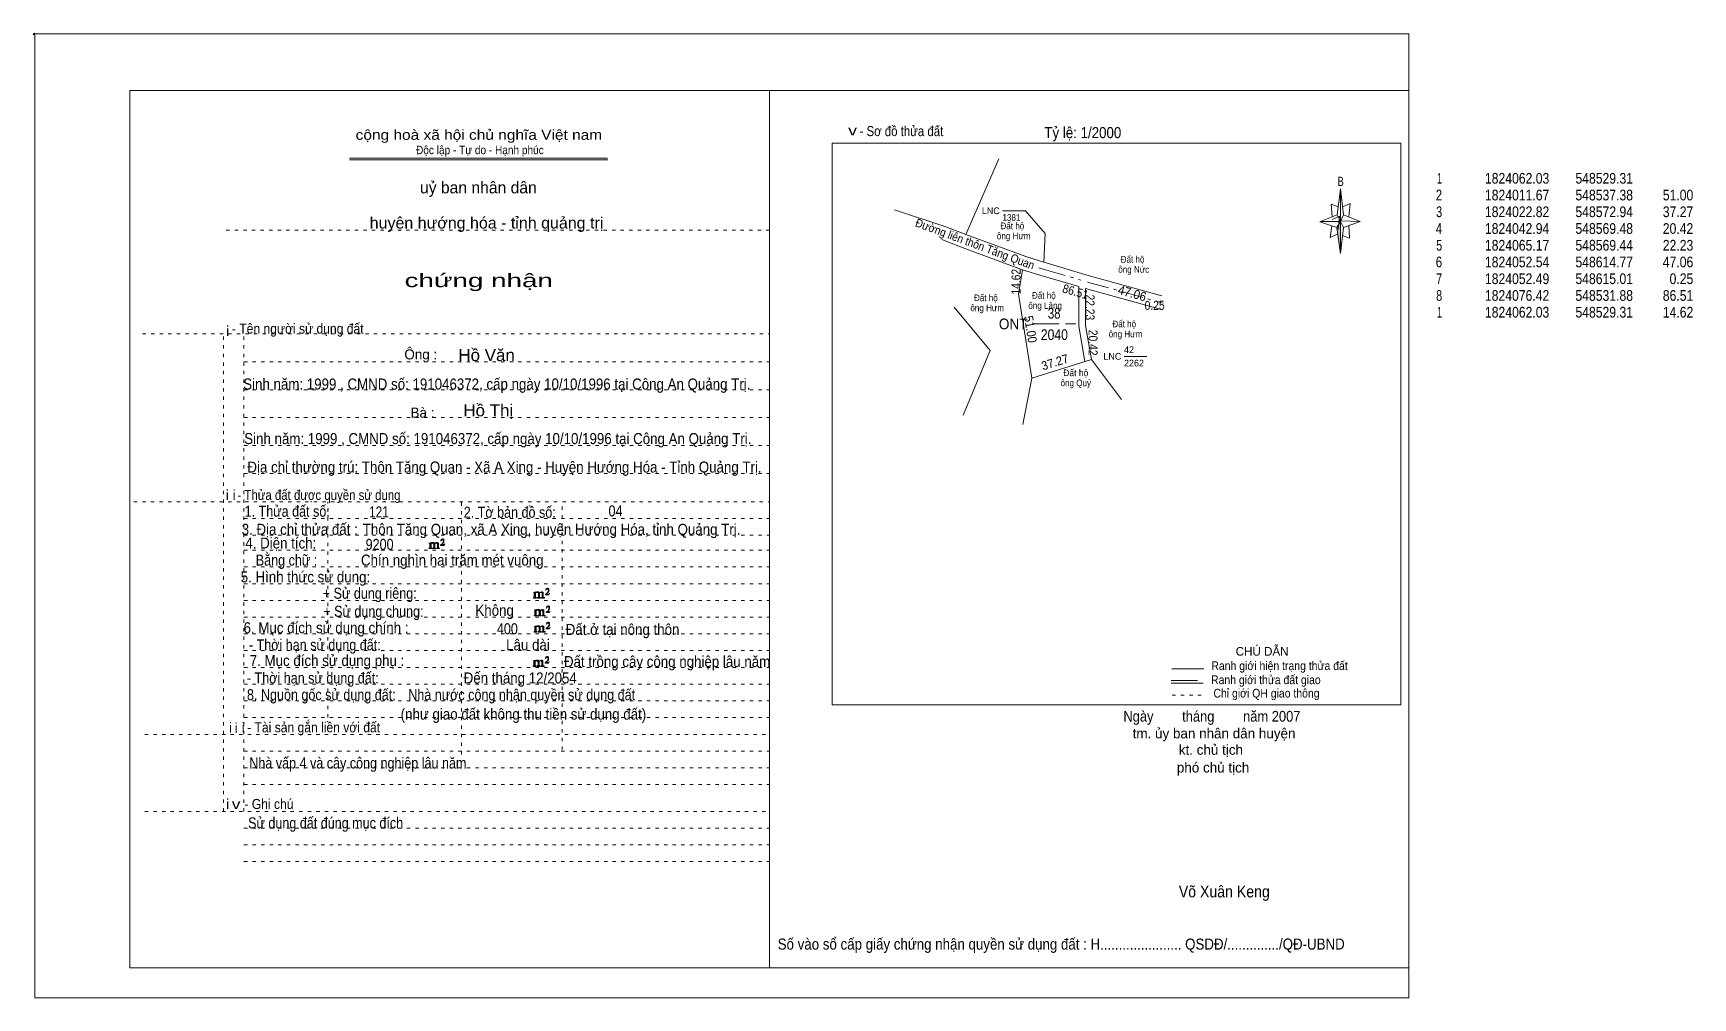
# Model space of a CAD drawing. Header units: centimetres. Extents: x -1.6 to 48, y -3.3 to 25.5.
import ezdxf
from ezdxf.enums import TextEntityAlignment as Align

# ---------------------------------------------------------------- set-up
doc = ezdxf.new("R2010")
doc.units = ezdxf.units.CM
doc.header["$LTSCALE"] = 0.13
for name, pattern in [('DOT_DASHED', [7.7, 5, -1.2, 0.3, -1.2]), ('DOTTED', [1.5, 0.3, -1.2]), ('LONG_DASHED', [7.5, 6, -1.5])]:
    doc.linetypes.add(name, pattern=pattern)
for name, color, linetype, lineweight in [('1', 7, 'DOTTED', 13), ('13', 7, 'Continuous', 13), ('22', 7, 'Continuous', 13), ('33', 7, 'LONG_DASHED', 13), ('4', 7, 'Continuous', 13), ('5', 7, 'Continuous', 13), ('50', 7, 'Continuous', 13)]:
    doc.layers.add(name, color=color, linetype=linetype, lineweight=lineweight)
for name, color, linetype in [('10', 7, 'Continuous'), ('23', 7, 'Continuous'), ('30', 7, 'Continuous')]:
    doc.layers.add(name, color=color, linetype=linetype)

msp = doc.modelspace()

# ---------------------------------------------------------------- hatches: boundary and pattern name
at = {"layer": '5'}
msp.add_hatch(color=256, dxfattribs=at).paths.add_polyline_path([(37.46, 19.87), (37.46, 18.91), (37.36, 19.69)])
at = {"layer": '50'}
for points in [[(10.27, 10.13), (10.27, 10.12), (10.27, 10.11), (10.25, 10.11), (10.24, 10.11), (10.24, 10.1), (10.33, 10.1), (10.33, 10.11), (10.32, 10.11), (10.31, 10.11), (10.31, 10.12), (10.31, 10.13), (10.31, 10.24), (10.31, 10.25), (10.32, 10.26), (10.34, 10.26), (10.35, 10.26), (10.36, 10.26), (10.37, 10.25), (10.39, 10.22), (10.39, 10.13), (10.37, 10.12), (10.37, 10.11), (10.36, 10.11), (10.35, 10.11), (10.35, 10.1), (10.44, 10.1), (10.44, 10.11), (10.43, 10.11), (10.42, 10.11), (10.42, 10.12), (10.42, 10.13), (10.42, 10.24), (10.44, 10.26), (10.45, 10.26), (10.46, 10.26), (10.49, 10.26), (10.49, 10.25), (10.5, 10.24), (10.5, 10.22), (10.5, 10.13), (10.5, 10.12), (10.49, 10.11), (10.49, 10.11), (10.47, 10.11), (10.47, 10.1), (10.56, 10.1), (10.56, 10.11), (10.55, 10.11), (10.54, 10.11), (10.53, 10.12), (10.53, 10.13), (10.53, 10.2), (10.53, 10.25), (10.53, 10.26), (10.52, 10.27), (10.5, 10.28), (10.47, 10.28), (10.46, 10.28), (10.44, 10.27), (10.41, 10.25), (10.41, 10.26), (10.4, 10.28), (10.39, 10.28), (10.37, 10.28), (10.35, 10.28), (10.34, 10.28), (10.32, 10.26), (10.31, 10.26), (10.31, 10.25), (10.31, 10.25), (10.31, 10.26), (10.31, 10.28), (10.24, 10.26), (10.24, 10.26), (10.25, 10.26), (10.27, 10.25), (10.27, 10.24), (10.27, 10.23)], [(10.69, 10.19), (10.72, 10.24), (10.72, 10.24), (10.71, 10.22), (10.69, 10.22), (10.68, 10.22), (10.63, 10.22), (10.66, 10.26), (10.67, 10.27), (10.69, 10.28), (10.69, 10.3), (10.69, 10.32), (10.69, 10.34), (10.69, 10.35), (10.69, 10.37), (10.68, 10.38), (10.67, 10.38), (10.66, 10.39), (10.65, 10.39), (10.63, 10.38), (10.63, 10.38), (10.62, 10.37), (10.61, 10.35), (10.59, 10.33), (10.61, 10.33), (10.61, 10.35), (10.62, 10.35), (10.63, 10.36), (10.65, 10.36), (10.66, 10.36), (10.67, 10.35), (10.68, 10.35), (10.68, 10.32), (10.68, 10.3), (10.66, 10.28), (10.66, 10.26), (10.65, 10.25), (10.59, 10.2), (10.59, 10.19)], [(13.39, 8.66), (13.39, 8.65), (13.39, 8.64), (13.38, 8.64), (13.37, 8.64), (13.37, 8.62), (13.45, 8.62), (13.45, 8.64), (13.44, 8.64), (13.43, 8.64), (13.43, 8.65), (13.43, 8.66), (13.43, 8.77), (13.43, 8.78), (13.44, 8.79), (13.47, 8.79), (13.48, 8.79), (13.49, 8.79), (13.5, 8.78), (13.51, 8.74), (13.51, 8.66), (13.5, 8.65), (13.5, 8.64), (13.49, 8.64), (13.48, 8.64), (13.48, 8.62), (13.57, 8.62), (13.57, 8.64), (13.55, 8.64), (13.54, 8.64), (13.54, 8.65), (13.54, 8.66), (13.54, 8.77), (13.57, 8.79), (13.58, 8.79), (13.59, 8.79), (13.61, 8.79), (13.61, 8.78), (13.62, 8.77), (13.62, 8.74), (13.62, 8.66), (13.62, 8.65), (13.61, 8.64), (13.61, 8.64), (13.6, 8.64), (13.6, 8.62), (13.69, 8.62), (13.69, 8.64), (13.67, 8.64), (13.66, 8.64), (13.65, 8.65), (13.65, 8.66), (13.65, 8.73), (13.65, 8.78), (13.65, 8.79), (13.64, 8.8), (13.62, 8.81), (13.6, 8.81), (13.59, 8.81), (13.57, 8.8), (13.53, 8.78), (13.53, 8.79), (13.52, 8.81), (13.51, 8.81), (13.5, 8.81), (13.48, 8.81), (13.47, 8.81), (13.44, 8.79), (13.43, 8.79), (13.43, 8.78), (13.43, 8.78), (13.43, 8.79), (13.43, 8.81), (13.37, 8.79), (13.37, 8.79), (13.38, 8.79), (13.39, 8.78), (13.39, 8.77), (13.39, 8.76)], [(13.82, 8.72), (13.84, 8.77), (13.84, 8.77), (13.83, 8.74), (13.82, 8.74), (13.81, 8.74), (13.75, 8.74), (13.79, 8.79), (13.8, 8.8), (13.82, 8.81), (13.82, 8.83), (13.82, 8.84), (13.82, 8.87), (13.82, 8.88), (13.82, 8.9), (13.81, 8.91), (13.8, 8.91), (13.79, 8.92), (13.77, 8.92), (13.75, 8.91), (13.75, 8.91), (13.74, 8.9), (13.73, 8.88), (13.72, 8.86), (13.73, 8.86), (13.73, 8.88), (13.74, 8.88), (13.75, 8.89), (13.77, 8.89), (13.79, 8.89), (13.8, 8.88), (13.81, 8.88), (13.81, 8.84), (13.81, 8.83), (13.79, 8.81), (13.79, 8.79), (13.77, 8.78), (13.72, 8.73), (13.72, 8.72)], [(13.41, 8.12), (13.41, 8.11), (13.41, 8.1), (13.4, 8.1), (13.39, 8.1), (13.39, 8.09), (13.48, 8.09), (13.48, 8.1), (13.47, 8.1), (13.45, 8.1), (13.45, 8.11), (13.45, 8.12), (13.45, 8.23), (13.45, 8.24), (13.47, 8.26), (13.49, 8.26), (13.5, 8.26), (13.51, 8.26), (13.52, 8.24), (13.53, 8.21), (13.53, 8.12), (13.52, 8.11), (13.52, 8.1), (13.51, 8.1), (13.5, 8.1), (13.5, 8.09), (13.59, 8.09), (13.59, 8.1), (13.58, 8.1), (13.57, 8.1), (13.57, 8.11), (13.57, 8.12), (13.57, 8.23), (13.59, 8.26), (13.6, 8.26), (13.61, 8.26), (13.63, 8.26), (13.63, 8.24), (13.64, 8.23), (13.64, 8.21), (13.64, 8.12), (13.64, 8.11), (13.63, 8.1), (13.63, 8.1), (13.62, 8.1), (13.62, 8.09), (13.71, 8.09), (13.71, 8.1), (13.7, 8.1), (13.69, 8.1), (13.67, 8.11), (13.67, 8.12), (13.67, 8.2), (13.67, 8.24), (13.67, 8.26), (13.66, 8.27), (13.64, 8.28), (13.62, 8.28), (13.61, 8.28), (13.59, 8.27), (13.55, 8.24), (13.55, 8.26), (13.54, 8.28), (13.53, 8.28), (13.52, 8.28), (13.5, 8.28), (13.49, 8.28), (13.47, 8.26), (13.45, 8.26), (13.45, 8.24), (13.45, 8.24), (13.45, 8.26), (13.45, 8.28), (13.39, 8.26), (13.39, 8.26), (13.4, 8.26), (13.41, 8.24), (13.41, 8.23), (13.41, 8.22)], [(13.84, 8.19), (13.86, 8.23), (13.86, 8.23), (13.85, 8.21), (13.84, 8.21), (13.83, 8.21), (13.77, 8.21), (13.81, 8.26), (13.82, 8.27), (13.84, 8.28), (13.84, 8.3), (13.84, 8.31), (13.84, 8.33), (13.84, 8.34), (13.84, 8.37), (13.83, 8.38), (13.82, 8.38), (13.81, 8.39), (13.8, 8.39), (13.77, 8.38), (13.77, 8.38), (13.76, 8.37), (13.75, 8.34), (13.74, 8.32), (13.75, 8.32), (13.75, 8.34), (13.76, 8.34), (13.77, 8.36), (13.8, 8.36), (13.81, 8.36), (13.82, 8.34), (13.83, 8.34), (13.83, 8.31), (13.83, 8.3), (13.81, 8.28), (13.81, 8.26), (13.8, 8.24), (13.74, 8.2), (13.74, 8.19)], [(13.41, 7.64), (13.41, 7.63), (13.41, 7.62), (13.4, 7.62), (13.39, 7.62), (13.39, 7.6), (13.47, 7.6), (13.47, 7.62), (13.46, 7.62), (13.45, 7.62), (13.45, 7.63), (13.45, 7.64), (13.45, 7.75), (13.45, 7.76), (13.46, 7.77), (13.49, 7.77), (13.5, 7.77), (13.51, 7.77), (13.52, 7.76), (13.53, 7.72), (13.53, 7.64), (13.52, 7.63), (13.52, 7.62), (13.51, 7.62), (13.5, 7.62), (13.5, 7.6), (13.59, 7.6), (13.59, 7.62), (13.57, 7.62), (13.56, 7.62), (13.56, 7.63), (13.56, 7.64), (13.56, 7.75), (13.59, 7.77), (13.6, 7.77), (13.61, 7.77), (13.63, 7.77), (13.63, 7.76), (13.64, 7.75), (13.64, 7.72), (13.64, 7.64), (13.64, 7.63), (13.63, 7.62), (13.63, 7.62), (13.62, 7.62), (13.62, 7.6), (13.71, 7.6), (13.71, 7.62), (13.69, 7.62), (13.68, 7.62), (13.67, 7.63), (13.67, 7.64), (13.67, 7.71), (13.67, 7.76), (13.67, 7.77), (13.66, 7.78), (13.64, 7.79), (13.62, 7.79), (13.61, 7.79), (13.59, 7.78), (13.55, 7.76), (13.55, 7.77), (13.54, 7.79), (13.53, 7.79), (13.52, 7.79), (13.5, 7.79), (13.49, 7.79), (13.46, 7.77), (13.45, 7.77), (13.45, 7.76), (13.45, 7.76), (13.45, 7.77), (13.45, 7.79), (13.39, 7.77), (13.39, 7.77), (13.4, 7.77), (13.41, 7.76), (13.41, 7.75), (13.41, 7.74)], [(13.84, 7.7), (13.86, 7.75), (13.86, 7.75), (13.85, 7.72), (13.84, 7.72), (13.83, 7.72), (13.77, 7.72), (13.81, 7.77), (13.82, 7.78), (13.84, 7.79), (13.84, 7.81), (13.84, 7.82), (13.84, 7.85), (13.84, 7.86), (13.84, 7.88), (13.83, 7.89), (13.82, 7.89), (13.81, 7.9), (13.79, 7.9), (13.77, 7.89), (13.77, 7.89), (13.76, 7.88), (13.75, 7.86), (13.74, 7.84), (13.75, 7.84), (13.75, 7.86), (13.76, 7.86), (13.77, 7.87), (13.79, 7.87), (13.81, 7.87), (13.82, 7.86), (13.83, 7.86), (13.83, 7.82), (13.83, 7.81), (13.81, 7.79), (13.81, 7.77), (13.79, 7.76), (13.74, 7.71), (13.74, 7.7)], [(13.38, 6.62), (13.38, 6.61), (13.38, 6.6), (13.37, 6.6), (13.36, 6.6), (13.36, 6.58), (13.44, 6.58), (13.44, 6.6), (13.43, 6.6), (13.42, 6.6), (13.42, 6.61), (13.42, 6.62), (13.42, 6.73), (13.42, 6.74), (13.43, 6.75), (13.46, 6.75), (13.47, 6.75), (13.48, 6.75), (13.49, 6.74), (13.5, 6.7), (13.5, 6.62), (13.49, 6.61), (13.49, 6.6), (13.48, 6.6), (13.47, 6.6), (13.47, 6.58), (13.56, 6.58), (13.56, 6.6), (13.54, 6.6), (13.53, 6.6), (13.53, 6.61), (13.53, 6.62), (13.53, 6.73), (13.56, 6.75), (13.57, 6.75), (13.58, 6.75), (13.6, 6.75), (13.6, 6.74), (13.61, 6.73), (13.61, 6.7), (13.61, 6.62), (13.61, 6.61), (13.6, 6.6), (13.6, 6.6), (13.59, 6.6), (13.59, 6.58), (13.68, 6.58), (13.68, 6.6), (13.66, 6.6), (13.65, 6.6), (13.64, 6.61), (13.64, 6.62), (13.64, 6.69), (13.64, 6.74), (13.64, 6.75), (13.63, 6.76), (13.61, 6.77), (13.59, 6.77), (13.58, 6.77), (13.56, 6.76), (13.52, 6.74), (13.52, 6.75), (13.51, 6.77), (13.5, 6.77), (13.49, 6.77), (13.47, 6.77), (13.46, 6.77), (13.43, 6.75), (13.42, 6.75), (13.42, 6.74), (13.42, 6.74), (13.42, 6.75), (13.42, 6.77), (13.36, 6.75), (13.36, 6.75), (13.37, 6.75), (13.38, 6.74), (13.38, 6.73), (13.38, 6.72)], [(13.81, 6.68), (13.83, 6.73), (13.83, 6.73), (13.82, 6.7), (13.81, 6.7), (13.8, 6.7), (13.74, 6.7), (13.78, 6.75), (13.79, 6.76), (13.81, 6.77), (13.81, 6.79), (13.81, 6.8), (13.81, 6.83), (13.81, 6.84), (13.81, 6.86), (13.8, 6.87), (13.79, 6.87), (13.78, 6.88), (13.76, 6.88), (13.74, 6.87), (13.74, 6.87), (13.73, 6.86), (13.72, 6.84), (13.71, 6.82), (13.72, 6.82), (13.72, 6.84), (13.73, 6.84), (13.74, 6.85), (13.76, 6.85), (13.78, 6.85), (13.79, 6.84), (13.8, 6.84), (13.8, 6.8), (13.8, 6.79), (13.78, 6.77), (13.78, 6.75), (13.76, 6.74), (13.71, 6.69), (13.71, 6.68)]]:
    msp.add_hatch(color=256, dxfattribs=at).paths.add_polyline_path(points)

# ---------------------------------------------------------------- linework, layer by layer
at = {"layer": '1', "linetype": 'Continuous'}
for p, q in [((1.31, -2.42), (1.31, 23.78)), ((1.31, 23.78), (39.51, 23.78)), ((20.41, -2.42), (20.41, 23.78)), ((39.51, -2.42), (39.51, 23.78)), ((7.87, 21.76), (15.58, 21.76)), ((7.87, 21.71), (15.59, 21.71)), ((37.36, 19.69), (36.85, 19.86)), ((1.31, -2.42), (39.51, -2.42))]:
    msp.add_line(p, q, dxfattribs=at)
at = {"layer": '1'}
for p, q in [((4.19, 19.61), (20.41, 19.61)), ((1.69, 16.51), (20.41, 16.51)), ((4.11, 2.25), (4.11, 16.51)), ((4.72, 2.25), (4.72, 16.51)), ((4.72, 15.68), (20.41, 15.68)), ((4.72, 14.84), (20.41, 14.84)), ((4.72, 14.01), (20.41, 14.01)), ((4.72, 13.18), (20.41, 13.18)), ((4.72, 12.34), (20.41, 12.34)), ((1.43, 11.5), (20.41, 11.5)), ((7.22, 5.05), (7.22, 11.5)), ((11.22, 3.95), (11.22, 11.5)), ((14.22, 4.09), (14.22, 11.5)), ((4.72, 11), (20.41, 11)), ((4.72, 10.5), (20.41, 10.5)), ((4.72, 10.05), (20.41, 10.05)), ((4.72, 9.55), (20.41, 9.55)), ((4.72, 9.05), (20.41, 9.05)), ((4.72, 8.55), (20.41, 8.55)), ((4.72, 8.05), (20.41, 8.05)), ((4.72, 7.55), (20.41, 7.55)), ((4.72, 7.05), (20.41, 7.05)), ((4.72, 6.55), (20.41, 6.55)), ((4.72, 6.05), (20.41, 6.05)), ((4.72, 5.55), (20.41, 5.55)), ((4.72, 5.05), (20.41, 5.05)), ((1.76, 4.55), (20.41, 4.55)), ((4.72, 4.05), (20.41, 4.05)), ((4.72, 3.55), (20.41, 3.55)), ((4.72, 3.05), (20.41, 3.05)), ((1.76, 2.25), (20.41, 2.25)), ((4.72, 1.75), (20.41, 1.75)), ((4.72, 1.25), (20.41, 1.25)), ((4.72, 0.75), (20.41, 0.75))]:
    msp.add_line(p, q, dxfattribs=at)
at = {"layer": '1', "linetype": 'Continuous'}
msp.add_lwpolyline([(-1.53, -3.32), (39.51, -3.32), (39.51, 25.48), (-1.53, 25.48)], close=True, dxfattribs=at)
msp.add_lwpolyline([(37.37, 19.49), (37.16, 19.39), (37.21, 19.74)], dxfattribs=at)
at = {"layer": '13'}
for p, q in [((27.37, 20.19), (28.05, 20.19)), ((31, 15.84), (31.68, 15.84))]:
    msp.add_line(p, q, dxfattribs=at)
at = {"layer": '22'}
for p, q in [((26.28, 19.48), (27.26, 21.74)), ((27.98, 13.81), (28.25, 15.19))]:
    msp.add_line(p, q, dxfattribs=at)
for points in [[(24.15, 20.22), (25.68, 19.71), (26.28, 19.48)], [(28.05, 20.2), (28.65, 19.51), (28.61, 18.65)], [(25.56, 19.33), (26.12, 19.11), (27.94, 18.44), (27.97, 18.43)], [(26.28, 19.48), (28.07, 18.82), (28.61, 18.65)], [(28.25, 15.19), (27.85, 17.71), (27.97, 18.43)], [(27.97, 18.43), (28.56, 18.25), (29.65, 17.93)], [(28.61, 18.65), (29.93, 18.26), (32.13, 17.65)], [(29.83, 15.69), (29.65, 16.74), (29.65, 17.93)], [(30.03, 15.75), (29.85, 16.76), (29.85, 17.87)], [(29.85, 17.87), (32.12, 17.24), (32.13, 17.23)], [(25.93, 17.31), (27, 16.02), (26.2, 14.08)], [(30.92, 14.55), (30.03, 15.75), (28.25, 15.19)]]:
    msp.add_lwpolyline(points, dxfattribs=at)
at = {"layer": '22', "linetype": 'DOT_DASHED'}
for points in [[(28.46, 18.49), (28.62, 18.44), (29.71, 18.12)], [(29.91, 18.06), (32.17, 17.43), (32.17, 17.43)]]:
    msp.add_lwpolyline(points, dxfattribs=at)
at = {"layer": '33'}
msp.add_line((28.28, 16.81), (29.56, 16.81), dxfattribs=at)
at = {"layer": '4'}
for p, q in [((32.43, 6.51), (33.38, 6.51)), ((32.41, 6.08), (33.36, 6.08))]:
    msp.add_line(p, q, dxfattribs=at)
at = {"layer": '4', "linetype": 'LONG_DASHED'}
msp.add_line((32.41, 6.16), (33.36, 6.16), dxfattribs=at)
at = {"layer": '4', "linetype": 'DOTTED'}
msp.add_line((32.44, 5.72), (33.43, 5.72), dxfattribs=at)
at = {"layer": '4'}
msp.add_lwpolyline([(22.28, 22.21), (39.27, 22.21), (39.27, 5.43), (22.28, 5.43)], close=True, dxfattribs=at)
msp.add_circle((-1.55, 25.47), 0.025, dxfattribs=at)
at = {"layer": '5'}
for p, q in [((37.37, 20.07), (37.46, 20.85)), ((37.55, 20.07), (38.05, 19.87)), ((37.55, 19.69), (37.46, 18.91)), ((37.73, 19.37), (37.52, 19.45)), ((37.71, 19.75), (37.73, 19.37))]:
    msp.add_line(p, q, dxfattribs=at)
for points in [[(37.46, 20.85), (37.55, 20.07), (37.46, 19.87)], [(37.46, 19.87), (36.87, 19.87), (37.37, 20.07), (37.55, 19.69), (38.05, 19.87), (37.46, 19.89)], [(37.46, 19.87), (37.46, 18.91), (37.36, 19.69)]]:
    msp.add_lwpolyline(points, close=True, dxfattribs=at)
for points in [[(37.4, 20.31), (37.19, 20.39), (37.22, 20.01)], [(37.53, 20.31), (37.75, 20.41), (37.71, 20.01)], [(37.46, 19.87), (37.37, 20.07), (36.87, 19.87)], [(37.22, 19.93), (37.44, 20.03), (37.4, 19.63)], [(37.46, 19.87), (37.55, 19.69), (38.05, 19.87)]]:
    msp.add_lwpolyline(points, dxfattribs=at)
at = {"layer": '50'}
for points in [[(10.27, 10.13), (10.27, 10.12), (10.27, 10.11), (10.25, 10.11), (10.24, 10.11), (10.24, 10.1), (10.33, 10.1), (10.33, 10.11), (10.32, 10.11), (10.31, 10.11), (10.31, 10.12), (10.31, 10.13), (10.31, 10.24), (10.31, 10.25), (10.32, 10.26), (10.34, 10.26), (10.35, 10.26), (10.36, 10.26), (10.37, 10.25), (10.39, 10.22), (10.39, 10.13), (10.37, 10.12), (10.37, 10.11), (10.36, 10.11), (10.35, 10.11), (10.35, 10.1), (10.44, 10.1), (10.44, 10.11), (10.43, 10.11), (10.42, 10.11), (10.42, 10.12), (10.42, 10.13), (10.42, 10.24), (10.44, 10.26), (10.45, 10.26), (10.46, 10.26), (10.49, 10.26), (10.49, 10.25), (10.5, 10.24), (10.5, 10.22), (10.5, 10.13), (10.5, 10.12), (10.49, 10.11), (10.49, 10.11), (10.47, 10.11), (10.47, 10.1), (10.56, 10.1), (10.56, 10.11), (10.55, 10.11), (10.54, 10.11), (10.53, 10.12), (10.53, 10.13), (10.53, 10.2), (10.53, 10.25), (10.53, 10.26), (10.52, 10.27), (10.5, 10.28), (10.47, 10.28), (10.46, 10.28), (10.44, 10.27), (10.41, 10.25), (10.41, 10.26), (10.4, 10.28), (10.39, 10.28), (10.37, 10.28), (10.35, 10.28), (10.34, 10.28), (10.32, 10.26), (10.31, 10.26), (10.31, 10.25), (10.31, 10.25), (10.31, 10.26), (10.31, 10.28), (10.24, 10.26), (10.24, 10.26), (10.25, 10.26), (10.27, 10.25), (10.27, 10.24), (10.27, 10.23)], [(10.69, 10.19), (10.72, 10.24), (10.72, 10.24), (10.71, 10.22), (10.69, 10.22), (10.68, 10.22), (10.63, 10.22), (10.66, 10.26), (10.67, 10.27), (10.69, 10.28), (10.69, 10.3), (10.69, 10.32), (10.69, 10.34), (10.69, 10.35), (10.69, 10.37), (10.68, 10.38), (10.67, 10.38), (10.66, 10.39), (10.65, 10.39), (10.63, 10.38), (10.63, 10.38), (10.62, 10.37), (10.61, 10.35), (10.59, 10.33), (10.61, 10.33), (10.61, 10.35), (10.62, 10.35), (10.63, 10.36), (10.65, 10.36), (10.66, 10.36), (10.67, 10.35), (10.68, 10.35), (10.68, 10.32), (10.68, 10.3), (10.66, 10.28), (10.66, 10.26), (10.65, 10.25), (10.59, 10.2), (10.59, 10.19)], [(13.39, 8.66), (13.39, 8.65), (13.39, 8.64), (13.38, 8.64), (13.37, 8.64), (13.37, 8.62), (13.45, 8.62), (13.45, 8.64), (13.44, 8.64), (13.43, 8.64), (13.43, 8.65), (13.43, 8.66), (13.43, 8.77), (13.43, 8.78), (13.44, 8.79), (13.47, 8.79), (13.48, 8.79), (13.49, 8.79), (13.5, 8.78), (13.51, 8.74), (13.51, 8.66), (13.5, 8.65), (13.5, 8.64), (13.49, 8.64), (13.48, 8.64), (13.48, 8.62), (13.57, 8.62), (13.57, 8.64), (13.55, 8.64), (13.54, 8.64), (13.54, 8.65), (13.54, 8.66), (13.54, 8.77), (13.57, 8.79), (13.58, 8.79), (13.59, 8.79), (13.61, 8.79), (13.61, 8.78), (13.62, 8.77), (13.62, 8.74), (13.62, 8.66), (13.62, 8.65), (13.61, 8.64), (13.61, 8.64), (13.6, 8.64), (13.6, 8.62), (13.69, 8.62), (13.69, 8.64), (13.67, 8.64), (13.66, 8.64), (13.65, 8.65), (13.65, 8.66), (13.65, 8.73), (13.65, 8.78), (13.65, 8.79), (13.64, 8.8), (13.62, 8.81), (13.6, 8.81), (13.59, 8.81), (13.57, 8.8), (13.53, 8.78), (13.53, 8.79), (13.52, 8.81), (13.51, 8.81), (13.5, 8.81), (13.48, 8.81), (13.47, 8.81), (13.44, 8.79), (13.43, 8.79), (13.43, 8.78), (13.43, 8.78), (13.43, 8.79), (13.43, 8.81), (13.37, 8.79), (13.37, 8.79), (13.38, 8.79), (13.39, 8.78), (13.39, 8.77), (13.39, 8.76)], [(13.82, 8.72), (13.84, 8.77), (13.84, 8.77), (13.83, 8.74), (13.82, 8.74), (13.81, 8.74), (13.75, 8.74), (13.79, 8.79), (13.8, 8.8), (13.82, 8.81), (13.82, 8.83), (13.82, 8.84), (13.82, 8.87), (13.82, 8.88), (13.82, 8.9), (13.81, 8.91), (13.8, 8.91), (13.79, 8.92), (13.77, 8.92), (13.75, 8.91), (13.75, 8.91), (13.74, 8.9), (13.73, 8.88), (13.72, 8.86), (13.73, 8.86), (13.73, 8.88), (13.74, 8.88), (13.75, 8.89), (13.77, 8.89), (13.79, 8.89), (13.8, 8.88), (13.81, 8.88), (13.81, 8.84), (13.81, 8.83), (13.79, 8.81), (13.79, 8.79), (13.77, 8.78), (13.72, 8.73), (13.72, 8.72)], [(13.41, 8.12), (13.41, 8.11), (13.41, 8.1), (13.4, 8.1), (13.39, 8.1), (13.39, 8.09), (13.48, 8.09), (13.48, 8.1), (13.47, 8.1), (13.45, 8.1), (13.45, 8.11), (13.45, 8.12), (13.45, 8.23), (13.45, 8.24), (13.47, 8.26), (13.49, 8.26), (13.5, 8.26), (13.51, 8.26), (13.52, 8.24), (13.53, 8.21), (13.53, 8.12), (13.52, 8.11), (13.52, 8.1), (13.51, 8.1), (13.5, 8.1), (13.5, 8.09), (13.59, 8.09), (13.59, 8.1), (13.58, 8.1), (13.57, 8.1), (13.57, 8.11), (13.57, 8.12), (13.57, 8.23), (13.59, 8.26), (13.6, 8.26), (13.61, 8.26), (13.63, 8.26), (13.63, 8.24), (13.64, 8.23), (13.64, 8.21), (13.64, 8.12), (13.64, 8.11), (13.63, 8.1), (13.63, 8.1), (13.62, 8.1), (13.62, 8.09), (13.71, 8.09), (13.71, 8.1), (13.7, 8.1), (13.69, 8.1), (13.67, 8.11), (13.67, 8.12), (13.67, 8.2), (13.67, 8.24), (13.67, 8.26), (13.66, 8.27), (13.64, 8.28), (13.62, 8.28), (13.61, 8.28), (13.59, 8.27), (13.55, 8.24), (13.55, 8.26), (13.54, 8.28), (13.53, 8.28), (13.52, 8.28), (13.5, 8.28), (13.49, 8.28), (13.47, 8.26), (13.45, 8.26), (13.45, 8.24), (13.45, 8.24), (13.45, 8.26), (13.45, 8.28), (13.39, 8.26), (13.39, 8.26), (13.4, 8.26), (13.41, 8.24), (13.41, 8.23), (13.41, 8.22)], [(13.84, 8.19), (13.86, 8.23), (13.86, 8.23), (13.85, 8.21), (13.84, 8.21), (13.83, 8.21), (13.77, 8.21), (13.81, 8.26), (13.82, 8.27), (13.84, 8.28), (13.84, 8.3), (13.84, 8.31), (13.84, 8.33), (13.84, 8.34), (13.84, 8.37), (13.83, 8.38), (13.82, 8.38), (13.81, 8.39), (13.8, 8.39), (13.77, 8.38), (13.77, 8.38), (13.76, 8.37), (13.75, 8.34), (13.74, 8.32), (13.75, 8.32), (13.75, 8.34), (13.76, 8.34), (13.77, 8.36), (13.8, 8.36), (13.81, 8.36), (13.82, 8.34), (13.83, 8.34), (13.83, 8.31), (13.83, 8.3), (13.81, 8.28), (13.81, 8.26), (13.8, 8.24), (13.74, 8.2), (13.74, 8.19)], [(13.41, 7.64), (13.41, 7.63), (13.41, 7.62), (13.4, 7.62), (13.39, 7.62), (13.39, 7.6), (13.47, 7.6), (13.47, 7.62), (13.46, 7.62), (13.45, 7.62), (13.45, 7.63), (13.45, 7.64), (13.45, 7.75), (13.45, 7.76), (13.46, 7.77), (13.49, 7.77), (13.5, 7.77), (13.51, 7.77), (13.52, 7.76), (13.53, 7.72), (13.53, 7.64), (13.52, 7.63), (13.52, 7.62), (13.51, 7.62), (13.5, 7.62), (13.5, 7.6), (13.59, 7.6), (13.59, 7.62), (13.57, 7.62), (13.56, 7.62), (13.56, 7.63), (13.56, 7.64), (13.56, 7.75), (13.59, 7.77), (13.6, 7.77), (13.61, 7.77), (13.63, 7.77), (13.63, 7.76), (13.64, 7.75), (13.64, 7.72), (13.64, 7.64), (13.64, 7.63), (13.63, 7.62), (13.63, 7.62), (13.62, 7.62), (13.62, 7.6), (13.71, 7.6), (13.71, 7.62), (13.69, 7.62), (13.68, 7.62), (13.67, 7.63), (13.67, 7.64), (13.67, 7.71), (13.67, 7.76), (13.67, 7.77), (13.66, 7.78), (13.64, 7.79), (13.62, 7.79), (13.61, 7.79), (13.59, 7.78), (13.55, 7.76), (13.55, 7.77), (13.54, 7.79), (13.53, 7.79), (13.52, 7.79), (13.5, 7.79), (13.49, 7.79), (13.46, 7.77), (13.45, 7.77), (13.45, 7.76), (13.45, 7.76), (13.45, 7.77), (13.45, 7.79), (13.39, 7.77), (13.39, 7.77), (13.4, 7.77), (13.41, 7.76), (13.41, 7.75), (13.41, 7.74)], [(13.84, 7.7), (13.86, 7.75), (13.86, 7.75), (13.85, 7.72), (13.84, 7.72), (13.83, 7.72), (13.77, 7.72), (13.81, 7.77), (13.82, 7.78), (13.84, 7.79), (13.84, 7.81), (13.84, 7.82), (13.84, 7.85), (13.84, 7.86), (13.84, 7.88), (13.83, 7.89), (13.82, 7.89), (13.81, 7.9), (13.79, 7.9), (13.77, 7.89), (13.77, 7.89), (13.76, 7.88), (13.75, 7.86), (13.74, 7.84), (13.75, 7.84), (13.75, 7.86), (13.76, 7.86), (13.77, 7.87), (13.79, 7.87), (13.81, 7.87), (13.82, 7.86), (13.83, 7.86), (13.83, 7.82), (13.83, 7.81), (13.81, 7.79), (13.81, 7.77), (13.79, 7.76), (13.74, 7.71), (13.74, 7.7)], [(13.38, 6.62), (13.38, 6.61), (13.38, 6.6), (13.37, 6.6), (13.36, 6.6), (13.36, 6.58), (13.44, 6.58), (13.44, 6.6), (13.43, 6.6), (13.42, 6.6), (13.42, 6.61), (13.42, 6.62), (13.42, 6.73), (13.42, 6.74), (13.43, 6.75), (13.46, 6.75), (13.47, 6.75), (13.48, 6.75), (13.49, 6.74), (13.5, 6.7), (13.5, 6.62), (13.49, 6.61), (13.49, 6.6), (13.48, 6.6), (13.47, 6.6), (13.47, 6.58), (13.56, 6.58), (13.56, 6.6), (13.54, 6.6), (13.53, 6.6), (13.53, 6.61), (13.53, 6.62), (13.53, 6.73), (13.56, 6.75), (13.57, 6.75), (13.58, 6.75), (13.6, 6.75), (13.6, 6.74), (13.61, 6.73), (13.61, 6.7), (13.61, 6.62), (13.61, 6.61), (13.6, 6.6), (13.6, 6.6), (13.59, 6.6), (13.59, 6.58), (13.68, 6.58), (13.68, 6.6), (13.66, 6.6), (13.65, 6.6), (13.64, 6.61), (13.64, 6.62), (13.64, 6.69), (13.64, 6.74), (13.64, 6.75), (13.63, 6.76), (13.61, 6.77), (13.59, 6.77), (13.58, 6.77), (13.56, 6.76), (13.52, 6.74), (13.52, 6.75), (13.51, 6.77), (13.5, 6.77), (13.49, 6.77), (13.47, 6.77), (13.46, 6.77), (13.43, 6.75), (13.42, 6.75), (13.42, 6.74), (13.42, 6.74), (13.42, 6.75), (13.42, 6.77), (13.36, 6.75), (13.36, 6.75), (13.37, 6.75), (13.38, 6.74), (13.38, 6.73), (13.38, 6.72)], [(13.81, 6.68), (13.83, 6.73), (13.83, 6.73), (13.82, 6.7), (13.81, 6.7), (13.8, 6.7), (13.74, 6.7), (13.78, 6.75), (13.79, 6.76), (13.81, 6.77), (13.81, 6.79), (13.81, 6.8), (13.81, 6.83), (13.81, 6.84), (13.81, 6.86), (13.8, 6.87), (13.79, 6.87), (13.78, 6.88), (13.76, 6.88), (13.74, 6.87), (13.74, 6.87), (13.73, 6.86), (13.72, 6.84), (13.71, 6.82), (13.72, 6.82), (13.72, 6.84), (13.73, 6.84), (13.74, 6.85), (13.76, 6.85), (13.78, 6.85), (13.79, 6.84), (13.8, 6.84), (13.8, 6.8), (13.8, 6.79), (13.78, 6.77), (13.78, 6.75), (13.76, 6.74), (13.71, 6.69), (13.71, 6.68)]]:
    msp.add_lwpolyline(points, close=True, dxfattribs=at)

# ---------------------------------------------------------------- texts
at = {"layer": '1'}
for s, height, width, p in [('cộng hoà xã hội chủ nghĩa Việt nam', 0.3, 1.15, (11.735, 22.31)), ('v', 0.3, 1.3, (22.895, 22.44)), ('- Sơ đồ thửa đất ', 0.3, 0.85, (24.4, 22.42)), ('Độc lập - Tự do - Hạnh phúc', 0.25, 0.9, (11.765, 21.88)), ('chứng nhận', 0.4, 1.55, (11.73, 17.91)), ('- Tên người sử dụng đất', 0.3, 0.9, (6.325, 16.52)), ('- Thửa đất được quyền sử dụng', 0.3, 0.85, (6.96, 11.55)), ('- Tài sản gắn liền với đất ', 0.3, 0.9, (6.85, 4.61)), ('v', 0.3, 1.3, (4.485, 2.32)), ('- Ghi chú', 0.3, 0.9, (5.465, 2.32))]:
    msp.add_text(s, height=height, dxfattribs=dict(at, width=width)).set_placement(p, align=Align.CENTER)
for s, height, p in [('uỷ ban nhân dân', 0.35, (11.72, 20.71)), ('i', 0.3, (4.235, 16.45)), ('i', 0.3, (4.225, 11.55)), ('i', 0.3, (4.425, 11.55)), ('i', 0.3, (4.315, 4.6)), ('i', 0.3, (4.485, 4.59)), ('i', 0.3, (4.695, 4.6)), ('i', 0.3, (4.235, 2.32))]:
    msp.add_text(s, height=height, dxfattribs=at).set_placement(p, align=Align.CENTER)
at = {"layer": '10', "width": 0.9}
msp.add_text('Võ Xuân Keng', height=0.35, dxfattribs=at).set_placement((33.995, -0.32), align=Align.CENTER)
at = {"layer": '13'}
for p in [(27.29, 20.09), (30.92, 15.74)]:
    msp.add_text('LNC', height=0.2, dxfattribs=at).set_placement(p, align=Align.RIGHT)
at = {"layer": '13', "width": 0.9}
msp.add_text('1381', height=0.2, dxfattribs=at).set_placement((27.37, 19.89))
at = {"layer": '13'}
for s, p in [('42', (31, 15.94)), ('2262', (31, 15.54))]:
    msp.add_text(s, height=0.2, dxfattribs=at).set_placement(p)
at = {"layer": '22', "width": 0.9}
msp.add_text('Đường liên thôn Tăng Quan', height=0.25, rotation=339.72, dxfattribs=at).set_placement((26.507, 19.081), align=Align.CENTER)
for s, p in [('Đất hộ ', (27.7, 19.64)), ('ông Hưm', (27.705, 19.34)), ('ông Hưm', (26.915, 17.19)), ('Đất hộ ', (26.91, 17.49)), ('ông Lâng', (28.645, 17.26)), ('Đất hộ ', (28.64, 17.56)), ('Đất hộ ', (31.04, 16.71)), ('ông Hưm', (31.045, 16.41))]:
    msp.add_text(s, height=0.2, dxfattribs=at).set_placement(p, align=Align.CENTER)
at = {"layer": '23'}
for s, width, p in [('Đất hộ ', 0.9, (31.29, 18.64)), ('ông Nức', 0.9, (31.29, 18.34)), ('Đất hộ', 0.95, (29.56, 15.25)), ('ông Quý', 0.9, (29.56, 14.95))]:
    msp.add_text(s, height=0.2, dxfattribs=dict(at, width=width)).set_placement(p, align=Align.CENTER)
at = {"layer": '30'}
for s, width, p in [('1', 0.65, (40.5, 21)), ('1824062.03', 0.85, (43.7, 21)), ('548529.31', 0.85, (46.2, 21)), ('548529.31', 0.85, (46.2, 21)), ('2', 0.8, (40.5, 20.5)), ('1824011.67', 0.85, (43.7, 20.5)), ('548537.38', 0.85, (46.2, 20.5)), ('51.00', 0.85, (48, 20.5)), ('3', 0.75, (40.5, 20)), ('1824022.82', 0.85, (43.7, 20)), ('548572.94', 0.85, (46.2, 20)), ('37.27', 0.85, (48, 20)), ('1824042.94', 0.85, (43.7, 19.5)), ('548569.48', 0.85, (46.2, 19.5)), ('20.42', 0.85, (48, 19.5)), ('4', 0.8, (40.5, 19.5)), ('5', 0.75, (40.5, 19)), ('1824065.17', 0.85, (43.7, 19)), ('548569.44', 0.85, (46.2, 19)), ('22.23', 0.85, (48, 19)), ('6', 0.8, (40.5, 18.5)), ('1824052.54', 0.85, (43.7, 18.5)), ('548614.77', 0.85, (46.2, 18.5)), ('47.06', 0.85, (48, 18.5)), ('7', 0.75, (40.5, 18)), ('1824052.49', 0.85, (43.7, 18)), ('548615.01', 0.85, (46.2, 18)), ('0.25', 0.85, (48, 18)), ('8', 0.75, (40.5, 17.5)), ('1824076.42', 0.85, (43.7, 17.5)), ('548531.88', 0.85, (46.2, 17.5)), ('86.51', 0.85, (48, 17.5)), ('1', 0.65, (40.5, 17)), ('1824062.03', 0.85, (43.7, 17)), ('548529.31', 0.85, (46.2, 17)), ('14.62', 0.85, (48, 17))]:
    msp.add_text(s, height=0.32, dxfattribs=dict(at, width=width)).set_placement(p, align=Align.RIGHT)
for s, height, rotation, width, p in [('14.62', 0.27, 90, 0.85, (27.91, 18.07)), ('86.51', 0.26, 343.941, 0.9, (29.514, 17.649)), ('47.06', 0.27, 344.431, 0.95, (31.209, 17.596)), ('22.23', 0.27, 270, 0.85, (29.85, 17.305)), ('51.00', 0.27, 279.104, 0.9, (28.076, 16.631)), ('20.42', 0.27, 270, 0.85, (29.94, 16.25)), ('37.27', 0.26, 17.409, 0.95, (28.976, 15.544))]:
    msp.add_text(s, height=height, rotation=rotation, dxfattribs=dict(at, width=width)).set_placement(p, align=Align.CENTER)
at = {"layer": '30', "width": 0.85}
msp.add_text('0.25', height=0.27, dxfattribs=at).set_placement((31.915, 17.23), align=Align.CENTER)
at = {"layer": '33', "width": 0.95}
msp.add_text('ONT', height=0.32, dxfattribs=at).set_placement((28.12, 16.65), align=Align.RIGHT)
at = {"layer": '33'}
for s, width, p in [('38', 0.8, (28.915, 16.97)), ('2040', 0.85, (28.92, 16.33))]:
    msp.add_text(s, height=0.32, dxfattribs=dict(at, width=width)).set_placement(p, align=Align.CENTER)
at = {"layer": '4', "width": 0.9}
for s, height, p in [('Tỷ lệ: 1/2000', 0.33, (29.77, 22.36)), ('Ranh giới hiện trạng thửa đất', 0.2591, (35.645, 6.47)), ('Ranh giới thửa đất giao ', 0.2591, (35.28, 6.05)), ('Chỉ giới QH giao thông', 0.2591, (35.255, 5.65))]:
    msp.add_text(s, height=height, dxfattribs=at).set_placement(p, align=Align.CENTER)
at = {"layer": '4'}
msp.add_text('CHÚ DẪN', height=0.2591, dxfattribs=at).set_placement((35.125, 6.9), align=Align.CENTER)
at = {"layer": '5', "width": 0.75}
msp.add_text('B', height=0.276, dxfattribs=at).set_placement((37.47, 20.93), align=Align.CENTER)
at = {"layer": '50'}
for s, height, width, p in [('  huyện hướng hóa - tỉnh quảng trị', 0.34, 1.05, (11.83, 19.66)), ('Hồ Văn', 0.36, 1.05, (11.965, 15.7)), ('Sinh năm: 1999 , CMND số: 191046372, cấp ngày 10/10/1996 tại Công An Quảng Trị.', 0.33, 0.9, (12.27, 14.85)), ('Hồ Thị', 0.36, 1.05, (12.015, 14.05)), ('Sinh năm: 1999 , CMND số: 191046372, cấp ngày 10/10/1996 tại Công An Quảng Trị.', 0.33, 0.9, (12.3, 13.22)), ('Địa chỉ thường trú: Thôn Tăng Quan - Xã A Xing - Huyện Hướng Hóa - Tỉnh Quảng Trị.', 0.33, 0.9, (12.5, 12.37)), ('1. Thửa đất số:  ', 0.33, 0.85, (6.115, 11.05)), ('121', 0.33, 0.8, (8.75, 11.03)), ('2. Tờ bản đồ số:  ', 0.33, 0.85, (12.76, 11.02)), ('04', 0.33, 0.85, (15.815, 11.06)), ('3. Địa chỉ thửa đất : ', 0.33, 0.9, (6.44, 10.51)), ('4. Diện tích: ', 0.33, 0.9, (5.875, 10.1)), ('Thôn Tăng Quan, xã A Xing, huyện Hướng Hóa, tỉnh Quảng Trị.', 0.33, 0.9, (13.905, 10.51)), ('Bằng chữ :', 0.33, 0.85, (5.99, 9.59)), ('Chín nghìn hai trăm mét vuông', 0.33, 0.9, (10.94, 9.59)), ('9200', 0.33, 0.85, (8.77, 10.06)), ('5. Hình thức sử dụng:', 0.33, 0.9, (6.555, 9.09)), ('+ Sử dụng riêng:', 0.33, 0.85, (8.475, 8.6)), ('Không', 0.33, 0.9, (12.205, 8.09)), ('6. Mục đích sử dụng chính :', 0.33, 0.9, (7.17, 7.57)), ('+ Sử dụng chung:', 0.33, 0.85, (8.585, 8.06)), ('400', 0.33, 0.85, (12.585, 7.54)), ('Đất ở tại nông thôn', 0.33, 0.9, (16.025, 7.52)), ('- Thời hạn sử dụng đất:', 0.33, 0.85, (6.835, 7.06)), ('7. Mục đích sử dụng phụ :', 0.33, 0.9, (7.2, 6.59)), ('Lâu dài', 0.33, 0.9, (13.2, 7.06)), ('Đất trồng cây công nghiệp lâu năm', 0.33, 0.9, (17.355, 6.56)), ('- Thời hạn sử dụng đất:', 0.33, 0.85, (6.775, 6.07)), ('Đến tháng 12/2054', 0.33, 0.9, (12.97, 6.07)), ('8. Nguồn gốc sử dụng đất:', 0.33, 0.85, (7.03, 5.57)), ('Nhà nước công nhận quyền sử dụng đất ', 0.33, 0.85, (13.065, 5.57)), ('(như giao đất không thu tiền sử dụng đất)', 0.33, 0.9, (13.065, 4.99)), ('Ngày        tháng        năm 2007', 0.32, 0.9, (33.625, 4.93)), ('Nhà vấp 4 và cây công nghiệp lâu năm', 0.33, 0.85, (8.12, 3.53)), ('Sử dụng đất đúng mục đích ', 0.33, 0.85, (7.21, 1.74)), ('Số vào sổ cấp giấy chứng nhận quyền sử dụng đất : H...................... QSDĐ/............../QĐ-UBND', 0.33, 0.9, (29.125, -1.88))]:
    msp.add_text(s, height=height, dxfattribs=dict(at, width=width)).set_placement(p, align=Align.CENTER)
for s, p in [('Ông :', (10, 15.75)), ('Bà :', (10.05, 14.01)), ('tm. ủy ban nhân dân huyện ', (33.745, 4.43)), ('kt. chủ tịch', (33.595, 3.94)), ('phó chủ tịch', (33.66, 3.41))]:
    msp.add_text(s, height=0.3, dxfattribs=at).set_placement(p, align=Align.CENTER)

doc.saveas('drawing.dxf')
